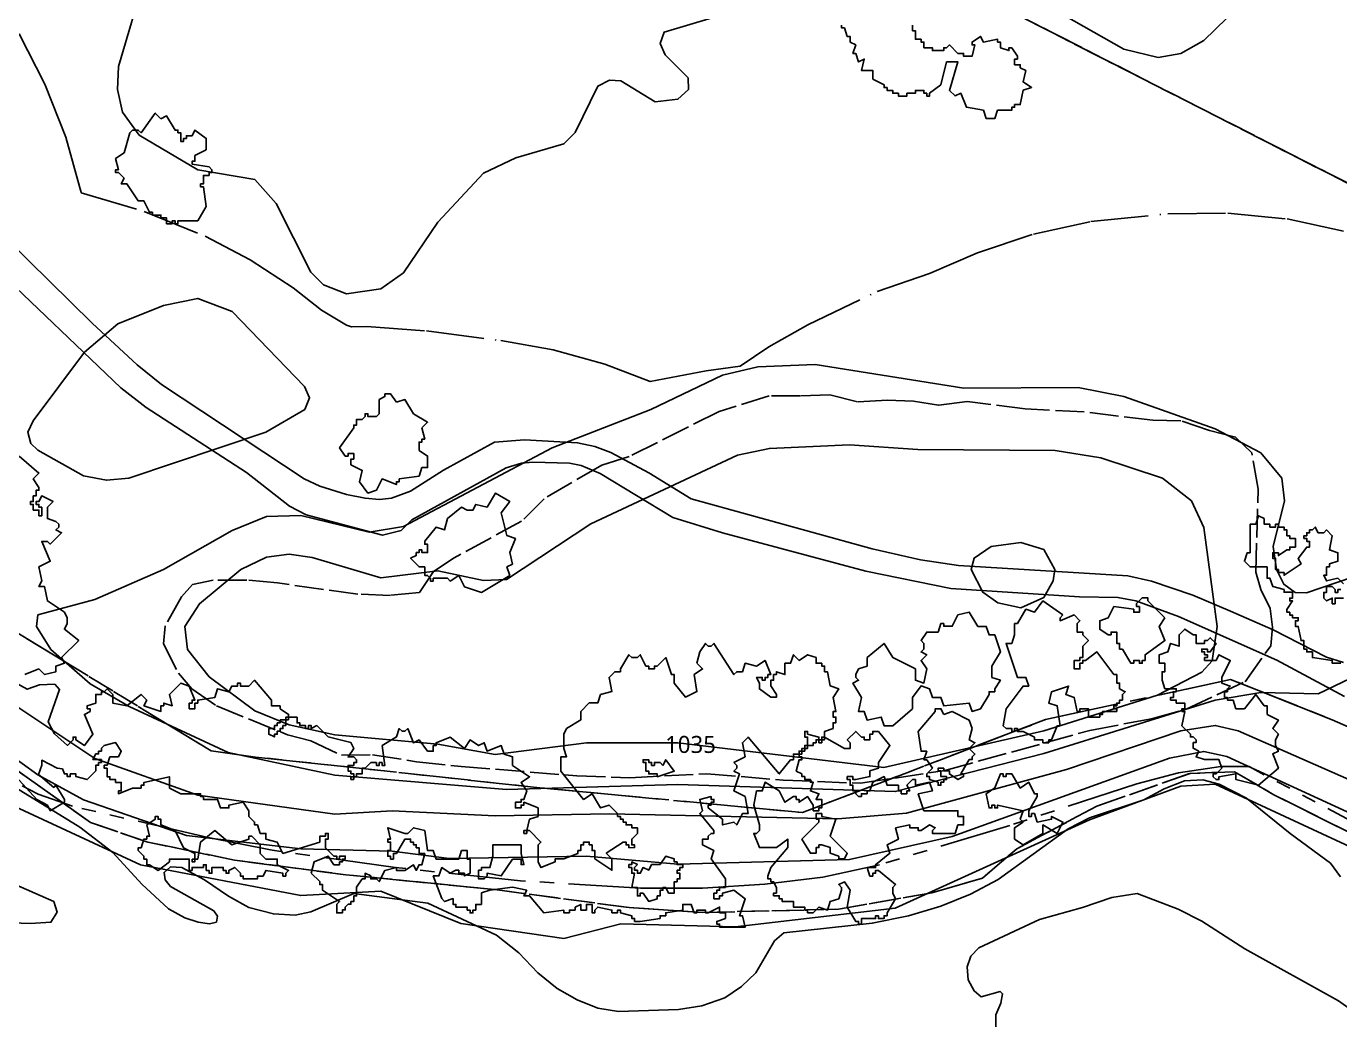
# Model space of a CAD drawing. Header units: metres. Extents: x -400 to 800, y -650 to 500.
# Drawn here: x 72.1 to 187.8, y 329.8 to 417.4 of the extents above; entities that cross this region are included whole.
import ezdxf
from ezdxf.enums import TextEntityAlignment as Align

# ---------------------------------------------------------------- set-up
doc = ezdxf.new("R2010")
doc.units = ezdxf.units.M
doc.header["$LTSCALE"] = 2
for name, pattern in [('DASHDOT', [3.556, 2.54, -0.508, 0, -0.508]), ('DASHED', [1.524, 1.27, -0.254]), ('PHANTOM', [6.35, 3.175, -0.635, 0.635, -0.635, 0.635, -0.635])]:
    doc.linetypes.add(name, pattern=pattern)
for name, color, linetype in [('SITE-FLOOD-LIMIT', 5, 'DASHED'), ('SITE-PATH', 84, 'CONTINUOUS'), ('SITE-PROPERTY', 7, 'PHANTOM'), ('SITE-SETBACK-WATER', 1, 'DASHDOT'), ('SITE-TREE-CANOPY', 94, 'CONTINUOUS'), ('SITE-WATER-EDGE', 5, 'CONTINUOUS'), ('TEXT-CONTOUR', 8, 'CONTINUOUS'), ('TOPO-CONTOUR-MAJOR', 8, 'CONTINUOUS'), ('TOPO-CONTOUR-MINOR', 9, 'CONTINUOUS')]:
    doc.layers.add(name, color=color, linetype=linetype)
doc.styles.add('OpenSans', font='OpenSans-Regular.ttf')

msp = doc.modelspace()

# ---------------------------------------------------------------- linework, layer by layer
at = {"layer": 'SITE-FLOOD-LIMIT'}
for points in [[(-77.69, 500), (-1.74, 500), (-1.33, 499.77), (34.51, 480.88), (63.74, 464.95), (96.94, 449.64), (140.03, 428.28), (213.98, 390.59), (232.57, 377.07), (254.93, 359.21), (274.7, 343.86), (289.26, 330.5), (301.84, 320.47), (314.12, 311), (322.37, 302.81), (337.35, 290.27)], [(337.35, 290.27), (322.37, 302.81), (314.12, 311), (301.84, 320.47), (289.26, 330.5), (274.7, 343.86), (254.93, 359.21), (232.57, 377.07), (213.98, 390.59), (140.03, 428.28), (96.94, 449.64), (63.74, 464.95), (34.51, 480.88), (-1.74, 500), (399.92, 500)], [(68.78, 353.56), (77.73, 347.21), (82.78, 345.48), (90.42, 343.89), (100.23, 342.6), (113.36, 341.3), (125.19, 339.71), (131.68, 339.28), (143.65, 339.57), (151.87, 341.01), (156.34, 342.31), (159.37, 344.9), (166.44, 348.65), (174.66, 351.54), (178.56, 351.68), (182.02, 349.66), (191.54, 344.9)], [(191.54, 344.9), (182.02, 349.66), (178.56, 351.68), (174.66, 351.54), (166.44, 348.65), (159.37, 344.9), (156.34, 342.31), (151.87, 341.01), (143.65, 339.57), (131.68, 339.28), (125.19, 339.71), (113.36, 341.3), (100.23, 342.6), (90.42, 343.89), (82.78, 345.48), (77.73, 347.21), (68.78, 353.56)]]:
    msp.add_lwpolyline(points, dxfattribs=at)
msp.add_lwpolyline([(140.29, 384.81), (137.53, 384.81), (133.15, 383.44), (125.2, 379.47), (122.8, 378.7), (117.7, 375.75), (115.71, 373.76), (109.79, 370.55), (107.96, 369.32), (106.73, 367.48), (104.13, 367.23), (101.28, 367.34), (94.2, 368.32), (91.5, 368.58), (88.54, 368.58), (86.71, 368.18), (85.74, 367.1), (84.31, 364.55), (84.15, 362.97), (85.47, 360.36), (86.64, 358.98), (88.83, 357.49), (95.1, 354.93), (97.14, 354.42), (99.84, 353.14), (102.59, 353.18), (106.46, 352.57), (110.39, 352.15), (120.58, 351.32), (125.27, 351.16), (132.04, 351.51), (138.77, 350.94), (145.6, 350.67), (153.04, 351.79), (165.8, 355.32), (171.24, 356.36), (174.25, 357.18), (179.5, 359.62), (181.75, 362.79), (181.9, 364.42), (181.7, 366.06), (180.89, 367.74), (180.43, 369.28), (180.64, 376.58), (180.08, 379.8), (178.66, 381.18), (176.36, 381.75), (173.82, 382.62), (171.37, 382.67), (165.31, 383.4), (160.11, 383.66), (155.01, 384.33), (152.46, 383.98), (150.27, 384.34), (147.93, 384.44), (145.33, 384.29), (142.88, 384.91)], close=True, dxfattribs=at)
at = {"layer": 'SITE-PATH'}
for points in [[(51.63, 417.03), (77.86, 391.21), (81.83, 387.54), (83.98, 385.82), (96.55, 377.51), (97.94, 376.86), (100.28, 376.13), (101.93, 375.79), (103.2, 375.69), (104.25, 375.81), (105.92, 376.41), (108.83, 378.25), (113.32, 380.72), (115.97, 380.94), (120.65, 380.68), (122.18, 380.36), (123.6, 379.81), (126.94, 378.04), (130.67, 375.73), (146.61, 371.34), (150.89, 370.37), (154.23, 369.87), (169.17, 368.94), (171.24, 368.49), (174.88, 367.24), (178.22, 365.83), (181.96, 364.18), (186.67, 361.77), (188.17, 361.31)], [(188.27, 358.31), (182.29, 361.52), (173.61, 365.36), (169.87, 366.76), (168.29, 367.05), (164.9, 367.09), (153.57, 367.84), (146.07, 369.35), (133.43, 372.74), (129.06, 374.1), (122.65, 377.98), (120.97, 378.67), (119.94, 378.87), (116.7, 378.97), (115.71, 378.88), (114.37, 378.48), (106.06, 373.88), (105.1, 372.94), (103.46, 372.54), (96.73, 374.34), (95.25, 375.09), (91.46, 378.06), (82.64, 383.78), (80.39, 385.51), (69.12, 396.26)]]:
    msp.add_lwpolyline(points, dxfattribs=at)
at = {"layer": 'SITE-PROPERTY'}
for points in [[(-35.35, 466), (6.91, 427.36), (28.33, 405.81), (71.07, 364.05), (88.36, 353.52), (92.28, 352.98), (117.32, 350.27), (140.49, 348.09), (161.91, 356.28), (178.21, 359.82), (187.18, 356.27), (191.35, 354.4), (220.46, 349.54), (240.09, 343.28), (262.9, 334.95), (279.37, 325.25), (306.77, 312.69), (332.86, 288.64)], [(332.86, 288.64), (306.77, 312.69), (279.37, 325.25), (262.9, 334.94), (240.09, 343.28), (220.46, 349.54), (191.35, 354.4), (187.18, 356.27), (178.21, 359.82), (161.91, 356.28), (140.49, 348.09), (117.32, 350.27), (92.28, 352.98), (88.36, 353.52), (71.07, 364.05), (28.33, 405.81), (6.91, 427.36), (-35.35, 466)], [(192.39, 345.45), (179.84, 352.14), (177.37, 352.15), (173.62, 351.6), (169.94, 350.61), (158.76, 346.95), (147.28, 343.49), (142.26, 342.4), (137.17, 341.77), (131.68, 341.42), (126.2, 341.42), (115.63, 342.07), (104.6, 343.24), (93.73, 344.77), (88.1, 345.9), (76.15, 348.64), (73.11, 349.7), (71.69, 350.43)]]:
    msp.add_lwpolyline(points, dxfattribs=at)
at = {"layer": 'SITE-SETBACK-WATER'}
msp.add_lwpolyline([(71.42, 416.73), (73.71, 412.28), (75.54, 407.62), (76.9, 402.7), (82.44, 401.07), (87.82, 398.89), (91.8, 396.79), (95.58, 394.34), (98.08, 392.38), (100.28, 391.04), (100.72, 390.89), (102.09, 390.93), (107.35, 390.53), (113.88, 389.68), (118.51, 388.86), (123.05, 387.6), (127.06, 386.07), (131.99, 387.02), (134.98, 387.42), (137.5, 389.13), (140.95, 391.08), (147.06, 394), (151.67, 395.6), (155.91, 397.42), (160.84, 399.06), (165.91, 400.18), (172.69, 400.87), (177.96, 400.92), (183.21, 400.41), (189.83, 398.97)], dxfattribs=at)
at = {"layer": 'SITE-TREE-CANOPY'}
for points in [[(150.18, 417.49), (150.18, 416.99), (150.43, 416.99), (150.43, 416.24), (150.93, 416.24), (150.93, 415.99), (151.18, 415.99), (151.18, 415.5), (151.93, 415.5), (151.93, 415.24), (152.93, 415.24), (152.93, 415.5), (153.18, 415.5), (153.43, 415.74), (154.18, 415), (154.68, 415), (154.68, 414.74), (155.43, 414.74), (155.68, 415.74), (155.43, 415.74), (155.43, 416), (156.18, 416.49), (156.43, 416), (157.68, 416.24), (157.68, 416), (157.93, 416), (157.93, 415.5), (158.68, 415.24), (158.68, 415.5), (158.93, 415.5), (159.43, 414.74), (159.43, 414.5), (159.18, 414.5), (159.18, 414), (159.68, 414), (159.68, 413.74), (160.18, 413.49), (159.93, 412.49), (160.68, 411.99), (159.93, 411.75), (159.68, 410.49), (159.18, 410.49), (159.18, 410.25), (158.93, 410.25), (158.93, 409.99), (157.68, 409.99), (157.43, 409.25), (156.68, 409.25), (156.43, 409.99), (154.93, 410.25), (154.43, 411.49), (153.93, 411.25), (153.43, 411.74), (154.18, 414.24), (153.18, 414.24), (152.68, 412.24), (151.68, 411.49), (151.68, 411.24), (151.43, 411.24), (151.43, 411.49), (151.18, 411.49), (151.18, 411.74), (150.43, 411.74), (150.43, 411.49), (149.68, 411.49), (149.68, 411.24), (148.93, 411.24), (148.93, 411.49), (148.43, 411.49), (148.43, 411.74), (147.93, 411.74), (147.93, 411.99), (147.68, 411.99), (147.68, 412.24), (146.68, 412.74), (146.68, 413.5), (145.68, 413.5), (145.93, 414.5), (145.43, 414.24), (145.18, 415), (144.93, 415), (145.18, 415.74), (144.68, 415.99), (144.68, 416.49), (144.43, 416.49), (144.18, 417.25), (143.93, 417.25), (143.93, 417.49)], [(71.43, 379.49), (73.18, 378), (72.68, 377.5), (73.18, 376.74), (73.18, 376.5), (72.93, 376.5), (72.93, 376), (72.68, 376), (72.68, 375.5), (72.43, 375.5), (72.43, 375.24), (72.68, 375.24), (72.68, 374.74), (73.18, 374.74), (73.18, 374.24), (73.43, 374.24), (73.43, 374.99), (73.18, 374.99), (73.18, 375.24), (72.93, 375.24), (72.93, 375.5), (73.18, 375.5), (73.43, 376), (74.43, 375.5), (73.93, 374.99), (73.93, 373.99), (74.68, 373.74), (74.93, 373.49), (74.93, 373.25), (74.68, 372.99), (75.18, 372.75), (74.18, 371.75), (73.93, 371.99), (73.43, 371.99), (74.18, 370.24), (73.18, 369.74), (73.43, 368.5), (73.18, 368), (73.68, 368), (73.93, 366.74), (75.43, 365.74), (75.68, 365.24), (75.68, 364.74), (75.43, 364.24), (76.68, 363.25), (75.18, 361.75), (75.43, 361.25), (74.68, 360.99), (74.68, 360.49), (73.68, 360.24), (73.18, 360.75), (71.93, 360.24)], [(187.93, 361.24), (187.18, 361.24), (187.18, 361.49), (185.43, 361.74), (185.43, 362.24), (184.93, 362.24), (184.93, 362.49), (184.68, 362.49), (184.68, 363.25), (184.43, 363.25), (184.18, 364.49), (183.93, 364.49), (183.93, 364.99), (184.18, 364.99), (184.18, 365.25), (183.68, 365.25), (183.68, 365.49), (183.43, 365.49), (183.43, 365.74), (183.18, 365.74), (183.18, 365.99), (183.68, 366.74), (183.43, 366.74), (183.43, 366.99), (183.68, 366.99), (183.68, 367.5), (182.93, 367.5), (182.93, 367.74), (181.93, 368), (181.68, 368.74), (181.43, 368.74), (181.43, 369.74), (179.93, 369.74), (179.43, 370.24), (179.68, 370.99), (179.93, 370.99), (179.93, 373.49), (180.43, 373.49), (180.68, 374.25), (181.18, 373.99), (181.18, 373.49), (181.68, 373.49), (181.68, 373.25), (182.18, 373.25), (182.18, 373.49), (182.43, 373.49), (182.43, 373.25), (182.93, 373.25), (182.93, 372.99), (183.18, 372.99), (183.18, 372.49), (183.43, 372.49), (183.43, 372.25), (183.93, 372.25), (183.93, 371.49), (183.43, 371.49), (183.43, 371.24), (183.18, 371.24), (182.43, 370.74), (182.43, 370.99), (181.93, 370.99), (181.93, 370.49), (182.18, 370.49), (182.18, 369.5), (182.43, 369.5), (182.43, 369.24), (182.93, 369.24), (182.93, 369), (184.43, 370), (184.18, 370.49), (184.93, 371.49), (185.18, 371.49), (185.18, 371.99), (184.93, 371.99), (184.93, 372.25), (184.68, 372.25), (184.68, 372.49), (184.93, 372.49), (184.93, 372.75), (185.18, 372.75), (185.18, 372.99), (185.43, 372.99), (185.68, 373.25), (185.93, 372.75), (186.43, 372.75), (186.68, 372.99), (187.18, 372.49), (186.93, 371.24), (187.68, 370.99), (187.68, 370.24), (186.93, 370), (186.93, 369.74), (186.68, 369.74), (186.68, 369), (186.43, 369), (186.68, 368.5), (187.68, 368.74), (188.18, 368.24)], [(187.93, 367.74), (187.68, 367.74), (187.68, 367.49), (187.43, 367.49), (187.43, 367.74), (187.18, 368), (186.68, 368), (186.68, 367.49), (186.43, 367.49), (186.43, 366.99), (186.68, 366.74), (187.18, 366.99), (187.18, 366.49), (187.43, 366.49), (187.43, 366.99), (188.18, 366.99)], [(70.95, 359.6), (72.14, 358.95), (73.22, 359.35), (74.57, 359.41), (74.99, 358.93), (73.98, 356.08), (74.55, 355.02), (75.69, 354), (76.18, 354.49), (76.18, 354.74), (76.43, 354.74), (76.43, 354.49), (77.18, 353.99), (77.93, 354.99), (77.18, 356.74), (77.68, 357), (77.68, 357.24), (77.43, 357.24), (77.43, 357.5), (78.18, 357.74), (78.18, 358.5), (78.68, 358.5), (78.68, 358.74), (78.93, 358.74), (79.18, 359), (79.68, 358.5), (79.68, 357.74), (80.93, 357.5), (82.18, 358.5), (82.68, 358), (82.43, 357.5), (83.93, 357), (83.93, 357.5), (84.18, 357.5), (84.18, 357.74), (84.93, 357.5), (84.68, 358.5), (85.68, 359.5), (86.43, 359.24), (86.93, 358), (86.68, 358), (86.68, 357.74), (86.43, 357.74), (86.43, 357.24), (86.93, 357.24), (86.93, 357.74), (87.18, 357.74), (87.18, 358), (88.68, 358.24), (88.93, 359), (89.93, 358.74), (90.18, 359.24), (90.68, 359.24), (90.68, 359.5), (90.93, 359.5), (90.93, 359.24), (91.68, 359.24), (92.18, 359.74), (93.68, 358), (93.68, 357.49), (94.43, 357.49), (94.43, 357.24), (95.18, 356.74), (95.18, 356.49), (95.93, 356.49), (95.93, 355.99), (96.18, 355.99), (96.18, 355.75), (96.68, 355.75), (96.68, 355.49), (96.93, 355.49), (96.93, 355.75), (97.18, 355.75), (97.18, 355.49), (97.68, 355.75), (98.68, 354.75), (100.68, 354.25), (100.93, 353.74), (100.43, 352.99), (100.93, 352.99), (101.18, 352.74), (101.18, 352.49), (100.93, 352.49), (100.93, 352.24), (100.43, 352.24), (100.43, 351.74), (100.68, 351.74), (100.68, 351.5), (100.93, 351.5), (100.93, 351.24), (101.18, 351.24), (101.18, 351.5), (101.68, 351.5), (101.68, 352), (101.93, 352), (102.43, 352.49), (102.93, 352.49), (102.93, 352.24), (103.18, 352.24), (103.18, 352.49), (103.43, 352.49), (103.43, 352.24), (103.68, 352.24), (103.43, 353.99), (104.68, 354.75), (104.93, 355.49), (105.18, 355.25), (105.43, 355.25), (105.68, 355.49), (106.18, 354.24), (106.68, 354.49), (107.43, 353.49), (107.93, 353.49), (107.93, 353.99), (108.18, 353.99), (108.18, 354.24), (109.43, 354.74), (110.68, 353.74), (111.18, 354.49), (111.93, 353.99), (112.43, 354.24), (112.68, 353.49), (113.93, 353.99), (114.18, 353.24), (114.93, 353), (114.93, 352.24), (116.43, 351.24), (115.68, 350.74), (116.18, 349.99), (115.93, 349.24), (115.68, 349.24), (115.68, 348.99), (115.18, 348.99), (115.18, 348.49), (115.68, 348.49), (115.68, 348.75), (115.93, 348.75), (115.93, 348.99), (117.18, 348.49), (117.18, 347.75), (116.43, 347.49), (116.18, 346.49), (116.43, 346.49), (117.43, 345.49), (117.18, 345.24), (117.18, 343.74), (117.43, 343.24), (118.68, 343.74), (118.68, 344), (119.43, 344), (120.68, 344.49), (120.68, 344.74), (120.93, 344.74), (120.93, 345.24), (121.18, 345.24), (121.18, 345.49), (121.68, 345.49), (121.68, 345.24), (121.93, 345.24), (121.93, 344.74), (122.18, 344.74), (122.18, 344), (123.68, 343), (123.68, 344), (123.18, 344.5), (124.68, 345.49), (124.93, 345.49), (124.93, 345.24), (125.18, 345.24), (125.18, 344.99), (125.68, 345), (125.68, 345.24), (125.43, 345.24), (125.43, 345.74), (125.93, 346.24), (125.93, 346.74), (125.43, 346.74), (125.43, 346.99), (124.93, 346.99), (124.93, 347.25), (124.68, 347.25), (124.68, 347.49), (124.43, 347.49), (124.43, 347.75), (124.18, 347.75), (124.18, 347.99), (123.43, 348.75), (122.68, 348.49), (121.93, 349.74), (121.18, 349.25), (119.18, 351.74), (119.18, 353), (119.68, 353), (119.43, 353.74), (119.43, 354.99), (119.68, 355.49), (120.93, 356.25), (120.93, 356.99), (121.68, 357.75), (122.43, 357.75), (122.68, 358.49), (123.68, 358.75), (123.43, 359.99), (123.93, 360.49), (124.43, 360.49), (124.43, 360.74), (125.18, 362), (125.43, 361.74), (125.93, 361.74), (126.18, 362), (126.68, 360.99), (126.93, 360.99), (126.93, 360.74), (127.43, 360.74), (127.43, 360.99), (127.68, 360.99), (128.43, 361.74), (128.93, 360.24), (129.18, 360.24), (129.18, 359.49), (130.18, 358.25), (131.18, 358.75), (130.93, 360.24), (131.68, 360.74), (131.18, 361.24), (131.43, 362.24), (131.93, 363), (132.18, 362.74), (132.43, 362.74), (132.68, 363), (134.43, 360.25), (134.68, 360.49), (135.18, 360.49), (135.43, 361.24), (136.43, 360.99), (137.18, 361.49), (137.68, 360.25), (137.43, 360.25), (137.43, 359.99), (137.18, 359.99), (137.18, 359.75), (136.93, 359.75), (136.93, 359.99), (136.43, 359.99), (136.68, 359.49), (136.68, 358.99), (137.68, 358.25), (138.18, 358.25), (138.18, 358.49), (137.68, 359.25), (137.68, 359.75), (137.93, 359.75), (137.93, 360.25), (138.18, 360.25), (138.18, 360.49), (138.93, 360.25), (138.93, 361.24), (139.43, 361.24), (139.68, 361.99), (140.18, 361.49), (140.93, 361.99), (141.68, 361.74), (141.68, 361.25), (142.18, 361.25), (142.18, 360.99), (142.43, 360.99), (142.43, 360.49), (142.68, 360.49), (142.93, 359.25), (143.68, 358.99), (143.18, 358.24), (143.43, 356.99), (143.18, 356.99), (143.18, 356.5), (143.43, 356.5), (143.43, 356), (143.18, 356), (143.18, 355.5), (142.43, 355.24), (142.43, 354.74), (142.18, 354.74), (142.18, 354.5), (141.93, 354.5), (141.93, 354.74), (140.93, 355), (140.93, 355.24), (140.68, 355.24), (140.68, 354.74), (140.93, 354.74), (140.93, 354), (140.68, 354), (140.68, 353.74), (140.43, 353.74), (140.43, 353.5), (140.18, 353.5), (140.18, 353.24), (139.68, 353.24), (139.68, 352.74), (139.43, 352.74), (138.43, 351.49), (135.68, 354.74), (135.18, 354.24), (135.43, 353), (134.43, 352.49), (134.68, 352.24), (134.68, 351.99), (134.43, 351.74), (134.93, 351.49), (134.43, 349.99), (135.43, 349.49), (135.68, 347.99), (135.18, 347.99), (134.68, 346.99), (134.43, 347.24), (133.43, 346.99), (133.43, 347.49), (132.18, 348.49), (132.18, 348.75), (132.43, 348.75), (132.43, 348.99), (132.68, 348.99), (132.68, 349.25), (132.43, 349.25), (132.43, 349.49), (131.43, 349.25), (131.68, 348.25), (131.43, 347.99), (132.68, 346.49), (132.68, 346.24), (132.43, 346.24), (132.18, 345.99), (132.18, 345.74), (131.68, 345.74), (131.68, 345.24), (132.68, 344.74), (132.43, 344), (133.68, 342.24), (133.68, 341.49), (133.18, 341.49), (133.18, 341.24), (132.93, 341.24), (132.93, 340.99), (132.68, 340.99), (132.68, 340.49), (133.18, 340.49), (133.18, 340.75), (133.43, 340.75), (133.43, 340.99), (134.43, 341.24), (135.43, 340.49), (134.93, 338.99), (135.18, 338.99), (135.43, 337.99), (133.18, 337.99), (133.18, 338.25), (132.93, 338.25), (132.93, 338.49), (133.68, 338.75), (133.68, 339.25), (133.18, 339.25), (133.18, 339.75), (132.18, 339.25), (131.93, 339.25), (131.93, 339.49), (131.18, 339.49), (131.18, 339.25), (130.93, 339.25), (130.68, 339.99), (129.93, 339.99), (129.93, 339.49), (128.43, 339.25), (128.43, 338.99), (127.93, 338.99), (127.93, 338.75), (126.18, 338.49), (125.68, 338.49), (125.68, 338.75), (125.43, 338.75), (125.43, 338.99), (124.43, 339.25), (124.43, 339.49), (124.18, 339.49), (124.18, 339.25), (123.68, 339.25), (123.68, 339.49), (122.43, 339.75), (122.18, 339.49), (122.18, 339.25), (121.93, 339.25), (121.93, 339.99), (121.43, 339.99), (121.43, 339.49), (120.93, 339.49), (120.93, 339.99), (120.43, 339.74), (120.43, 339.49), (119.93, 339.49), (119.93, 339.25), (119.43, 339.25), (119.43, 339.49), (117.68, 339.25), (116.43, 340.74), (115.93, 340.74), (116.18, 341.24), (114.93, 341.5), (112.93, 341.24), (112.18, 341), (112.18, 339.99), (111.68, 339.99), (111.68, 339.49), (111.43, 339.49), (111.43, 339.24), (111.18, 339.24), (111.18, 339.49), (110.93, 339.49), (110.93, 339.74), (109.93, 339.74), (109.93, 339.99), (109.68, 339.99), (109.68, 340.5), (108.93, 340.24), (108.68, 340.5), (107.93, 342.5), (108.43, 342.5), (108.68, 343.24), (109.43, 342.74), (109.93, 343), (110.18, 343), (110.18, 342.74), (110.68, 342.74), (110.68, 342.5), (111.18, 342.74), (111.18, 343.99), (110.93, 343.99), (110.93, 344.74), (110.43, 344.74), (110.18, 343.99), (108.18, 343.99), (107.93, 344.74), (107.43, 344.74), (107.18, 346.49), (106.18, 346.75), (105.68, 346.25), (105.43, 346.25), (103.93, 346.75), (104.18, 345.75), (103.93, 345.75), (103.93, 345.49), (104.18, 345.49), (104.18, 344.75), (103.93, 344.75), (103.93, 344.24), (104.18, 344.24), (104.18, 343.99), (104.43, 343.99), (104.43, 344.49), (104.68, 344.49), (105.43, 345.75), (105.93, 345.75), (105.93, 345.49), (106.18, 345.49), (106.18, 345.25), (106.43, 345.25), (106.43, 344.99), (106.68, 344.99), (106.68, 344.49), (107.18, 344.49), (106.93, 343.49), (106.68, 343.49), (106.43, 342.99), (106.18, 343.49), (105.43, 342.99), (104.68, 342.99), (104.68, 343.24), (103.68, 342.99), (103.18, 342), (102.93, 342.24), (102.43, 342.24), (102.43, 342.5), (101.93, 342.74), (101.93, 342.24), (101.68, 342.24), (101.18, 341.5), (101.18, 340.74), (100.93, 340.74), (100.93, 340.24), (100.68, 340.24), (100.68, 340), (100.43, 340), (100.18, 339.74), (100.18, 339.5), (99.93, 339.5), (99.93, 339.24), (99.43, 339.24), (99.43, 340), (99.68, 340.24), (98.18, 341.24), (98.18, 341.74), (97.93, 341.74), (97.93, 342), (97.18, 342.74), (97.43, 343.74), (98.68, 344.25), (99.18, 343.49), (99.68, 343.49), (99.68, 343.74), (99.93, 343.74), (99.93, 343.99), (100.18, 343.99), (100.18, 344.25), (99.68, 344.25), (99.68, 343.99), (99.43, 343.99), (99.43, 344.25), (99.18, 344.25), (98.43, 344.99), (98.43, 345.75), (98.68, 345.75), (98.68, 346.25), (98.43, 346.25), (98.43, 345.99), (97.93, 345.99), (97.93, 345.49), (94.68, 344.49), (94.18, 345.49), (93.18, 345.75), (93.18, 346.25), (92.68, 346.25), (92.43, 346.99), (92.18, 346.99), (92.18, 347.24), (91.68, 347.74), (91.68, 348.24), (91.18, 349), (89.93, 348.74), (89.93, 348.5), (89.18, 348.5), (88.93, 349.24), (87.68, 349.24), (87.68, 349.5), (87.43, 349.5), (87.43, 349.74), (85.68, 349.74), (84.68, 350.24), (84.68, 351.24), (82.43, 350.74), (82.43, 350.49), (82.18, 350.49), (82.18, 350.24), (81.43, 350.24), (80.18, 349.74), (80.18, 349.99), (80.43, 349.99), (80.43, 350.74), (79.93, 350.74), (79.93, 350.99), (79.43, 350.99), (79.43, 351.24), (79.18, 351.24), (79.18, 351.99), (78.93, 351.99), (78.93, 352.25), (79.18, 352.25), (79.43, 352.99), (80.18, 352.99), (80.43, 353.49), (79.93, 354.25), (78.93, 353.99), (78.68, 353.75), (78.68, 353.49), (78.43, 353.49), (78.43, 353.25), (78.18, 353.25), (77.93, 352.75), (78.68, 352.75), (78.68, 352.49), (78.43, 352.49), (78.43, 352.25), (78.18, 352.25), (78.18, 351.75), (77.43, 350.99), (76.43, 351.25), (76.43, 351.49), (75.93, 351.49), (75.93, 351.25), (75.68, 351.25), (75.68, 351.49), (75.43, 351.49), (75.25, 351.93), (74.77, 352.01), (73.43, 352.7), (73.43, 352.25), (73.13, 351.45), (74.48, 350.3), (74.68, 350.49), (75.43, 349.24), (75.43, 349), (74.18, 348.24), (73.93, 348.75), (73, 349.24), (71.12, 351.3)]]:
    msp.add_lwpolyline(points, dxfattribs=at)
for points in [[(83.93, 409.24), (84.43, 409.49), (85.18, 408.24), (85.43, 408.24), (85.43, 408), (85.68, 408), (85.68, 407.24), (85.93, 407.24), (85.93, 407.5), (86.18, 407.5), (86.18, 407.74), (86.68, 407.74), (86.93, 408.24), (87.93, 407.5), (87.93, 406.5), (86.93, 405.99), (86.93, 405.49), (86.68, 405.49), (86.68, 405.24), (88.18, 404.99), (88.43, 404.74), (88.43, 404.49), (88.18, 404.49), (88.18, 404.25), (87.68, 404.25), (87.68, 403.49), (87.43, 403.49), (87.43, 403.25), (87.68, 403.25), (87.93, 401.49), (87.18, 400.24), (85.43, 400.24), (85.43, 399.99), (85.18, 399.99), (85.18, 400.24), (84.93, 400.24), (84.93, 399.99), (84.43, 399.99), (84.43, 400.49), (83.93, 400.49), (83.93, 400.74), (83.18, 400.74), (83.18, 400.99), (82.93, 400.99), (82.43, 401.99), (81.93, 401.99), (80.93, 403.49), (80.43, 403.49), (80.68, 403.99), (80.18, 404.49), (79.93, 404.49), (79.93, 404.74), (80.18, 404.74), (79.93, 405.74), (80.68, 406.24), (81.18, 408), (81.43, 408.24), (81.93, 408.24), (82.18, 408), (83.43, 409.74)], [(104.68, 384.25), (105.43, 384.49), (106.18, 383.24), (107.43, 382.49), (106.93, 382), (107.18, 381), (106.93, 381), (106.93, 380.74), (106.68, 380.74), (106.68, 380), (107.43, 379.5), (107.43, 378.49), (106.93, 378.49), (106.68, 377.74), (104.93, 377.49), (104.93, 377.24), (104.68, 377.24), (104.68, 376.99), (103.43, 377.49), (102.93, 376.49), (102.18, 376.25), (101.43, 377.24), (101.68, 378.24), (100.68, 378.74), (100.68, 379.24), (100.93, 379.24), (100.93, 379.74), (100.43, 379.74), (100.43, 379.5), (100.18, 379.5), (99.68, 380.24), (100.93, 381.99), (100.93, 382.24), (101.18, 382.24), (101.18, 382.74), (101.68, 382.74), (101.93, 382.99), (101.93, 383.24), (102.18, 383.24), (102.18, 382.99), (102.93, 382.99), (103.18, 383.24), (103.18, 384.49), (103.68, 384.75), (103.68, 384.99), (104.18, 384.99)], [(113.93, 374.49), (114.43, 372.5), (115.18, 372.24), (114.68, 371), (114.93, 369.99), (114.43, 369.74), (114.68, 368.99), (112.18, 367.49), (110.68, 367.99), (110.18, 368.99), (109.43, 368.49), (109.18, 368.74), (107.93, 368.74), (107.93, 368.49), (107.68, 368.49), (107.68, 368.74), (107.43, 368.99), (107.18, 368.99), (107.18, 369.74), (106.68, 369.74), (105.93, 370.5), (106.43, 370.74), (106.43, 371), (106.68, 371), (106.68, 371.24), (106.93, 371.24), (106.93, 371), (107.43, 371), (107.43, 371.74), (107.18, 371.74), (107.18, 372), (108.18, 373.24), (108.93, 372.99), (109.18, 373.99), (110.43, 374.99), (110.93, 374.75), (111.43, 374.75), (111.68, 375.25), (112.68, 374.99), (113.43, 376.25), (114.68, 375.49)], [(163.43, 365.5), (163.18, 365.24), (163.18, 364.99), (164.43, 365.5), (164.93, 364.99), (164.68, 364.74), (164.68, 363.99), (165.18, 363.99), (165.18, 363.74), (165.68, 363.25), (165.18, 362.75), (165.18, 361.75), (164.93, 361.75), (164.93, 361.49), (164.43, 361.49), (164.43, 360.75), (164.93, 360.75), (164.93, 361.25), (165.18, 361.25), (165.18, 361.49), (165.43, 361.49), (166.43, 362.25), (167.93, 360.24), (168.18, 360.24), (168.18, 359.49), (168.43, 359.49), (168.43, 359), (168.93, 358.74), (168.68, 358.5), (168.68, 358), (168.43, 358), (168.43, 357.74), (168.18, 357.74), (168.18, 357.5), (167.93, 357.5), (167.93, 357.24), (168.18, 357.24), (168.18, 357), (166.93, 357), (166.93, 356.74), (166.68, 356.74), (166.68, 356.5), (165.68, 356.5), (165.68, 357.24), (164.93, 357.24), (164.93, 357), (164.68, 357), (164.43, 358.24), (163.68, 358.5), (163.93, 359.24), (162.43, 358.74), (162.18, 357.74), (162.93, 357.5), (163.18, 355.74), (162.93, 355.74), (162.43, 354.49), (162.18, 354.49), (162.18, 354.24), (161.68, 354.24), (161.68, 354.49), (160.93, 354.49), (160.93, 354.74), (159.93, 355.24), (159.43, 355.24), (159.43, 355.5), (159.18, 355.5), (159.18, 355.24), (158.93, 355.24), (158.93, 355.5), (158.43, 355.5), (158.18, 355.74), (158.43, 357.24), (159.93, 359.24), (160.43, 359.24), (160.18, 359.99), (159.43, 359.99), (158.43, 362.99), (158.93, 362.99), (159.18, 363.74), (159.18, 364.74), (159.43, 364.74), (160.18, 366), (160.93, 365.74), (161.68, 366.74)], [(172.43, 365.24), (171.93, 364.49), (172.43, 363.25), (170.68, 361.99), (170.68, 361.49), (170.43, 361.49), (170.43, 361.25), (170.18, 361.25), (170.18, 361.49), (169.68, 361.49), (169.68, 361.25), (169.43, 361.25), (168.68, 362.49), (168.43, 362.49), (168.43, 362.99), (168.18, 362.99), (168.18, 363.99), (167.68, 363.99), (167.68, 363.75), (167.43, 363.75), (166.68, 364.24), (166.68, 364.99), (167.43, 365.24), (167.93, 366.24), (169.68, 366), (169.68, 365.74), (170.18, 365.74), (170.18, 366.24), (169.93, 366.24), (169.93, 366.5), (170.43, 367), (170.93, 367), (170.93, 366.74)], [(155.93, 364.49), (156.68, 364.49), (156.93, 363.74), (157.43, 363.74), (157.93, 362.25), (157.18, 360.99), (157.18, 359.99), (157.93, 359.74), (157.43, 358.99), (157.43, 358.74), (156.93, 358.74), (156.93, 358.49), (156.18, 357.24), (155.43, 357), (155.18, 357.74), (152.93, 357.5), (152.68, 358.24), (151.93, 358.24), (151.68, 358.99), (150.93, 359.25), (150.18, 358.24), (150.18, 357.24), (148.43, 355.74), (147.68, 355.74), (147.43, 356.5), (146.18, 356.24), (145.93, 356.99), (145.43, 356.99), (145.68, 358.24), (144.93, 359.49), (145.43, 359.75), (145.18, 359.99), (145.18, 360.25), (145.43, 360.75), (146.18, 360.99), (146.18, 361.75), (147.68, 362.99), (148.43, 361.75), (150.43, 360.75), (150.43, 359.75), (151.18, 359.49), (151.43, 360.75), (150.93, 361.49), (151.43, 361.99), (150.93, 362.24), (151.18, 362.49), (151.18, 362.99), (150.93, 363.24), (151.43, 363.99), (152.43, 363.99), (152.68, 364.74), (152.93, 364.74), (152.93, 364.5), (153.68, 364.5), (154.18, 365.5), (155.18, 365.74)], [(174.93, 363.75), (175.18, 363.75), (175.18, 362.99), (175.93, 362.99), (175.93, 363.25), (176.18, 363.25), (176.43, 363.49), (176.93, 362.99), (176.43, 362.25), (176.18, 362.25), (176.18, 362.49), (175.68, 362.49), (175.68, 362.25), (175.93, 362.25), (175.93, 361.99), (176.18, 361.99), (176.18, 361.75), (175.93, 361.75), (175.93, 361.49), (176.93, 361.49), (177.18, 361.99), (178.18, 361.49), (177.43, 359.99), (177.43, 359.5), (178.18, 359.24), (177.93, 359), (177.93, 358.74), (177.68, 358.74), (177.68, 358.24), (177.93, 358.24), (177.93, 358), (178.43, 358), (178.68, 357.24), (179.43, 357.24), (180.43, 358.5), (181.18, 357.5), (181.43, 357.5), (181.43, 356.74), (182.43, 356.24), (181.93, 355.49), (182.43, 354.99), (182.18, 354.49), (182.18, 353.99), (182.43, 353.49), (181.93, 353.25), (182.43, 351.99), (180.68, 350.5), (178.68, 350.99), (178.68, 351.49), (177.18, 351.24), (177.18, 350.99), (176.93, 350.99), (176.68, 351.24), (176.68, 351.49), (176.93, 351.49), (177.43, 351.99), (177.18, 352.75), (175.93, 352.75), (175.18, 352.99), (175.43, 353.49), (174.93, 353.75), (174.93, 354.25), (175.18, 354.25), (175.18, 354.49), (174.93, 354.75), (174.68, 354.75), (174.68, 354.99), (173.93, 355.74), (174.18, 357), (173.93, 357), (173.93, 357.24), (174.18, 357.24), (174.18, 357.74), (173.43, 357.74), (173.43, 358), (172.93, 358), (172.93, 358.24), (173.18, 358.24), (173.18, 358.74), (173.43, 358.74), (173.43, 359), (172.43, 359), (172.18, 359.74), (172.18, 360.49), (172.43, 360.49), (172.43, 361.24), (171.93, 361.24), (171.93, 361.99), (172.68, 362.25), (172.93, 362.99), (173.68, 362.75), (173.68, 363.75), (174.18, 364.25)], [(152.93, 356.74), (153.68, 357), (155.18, 356.24), (155.43, 355.5), (155.18, 354.49), (155.68, 354.24), (155.18, 353.74), (155.68, 353.24), (155.43, 352.99), (155.43, 352.75), (155.18, 352.75), (154.43, 351.49), (154.68, 351.49), (154.68, 351.25), (154.18, 350.99), (153.43, 351.49), (153.43, 351.75), (152.93, 351.75), (152.93, 351.99), (152.43, 351.99), (152.43, 351.75), (152.68, 351.75), (152.68, 351.25), (153.18, 351.25), (153.18, 350.99), (152.93, 350.99), (152.93, 350.75), (152.68, 350.75), (152.68, 350.49), (152.43, 350.49), (152.43, 350.75), (151.68, 350.99), (151.68, 351.25), (151.43, 351.25), (151.43, 351.49), (151.93, 351.99), (151.43, 352.74), (151.18, 352.74), (151.43, 353.49), (150.93, 353.49), (150.68, 355.24), (152.18, 357), (152.18, 357.24), (152.68, 357.24)], [(94.43, 356.25), (94.43, 355.99), (94.18, 355.99), (94.18, 355.75), (93.93, 355.75), (93.93, 355.49), (93.43, 355.49), (93.43, 354.99), (93.93, 354.75), (93.93, 354.99), (94.18, 354.99), (94.18, 355.25), (94.43, 355.25), (94.43, 355.49), (94.68, 355.49), (94.68, 355.75), (94.93, 355.75), (94.93, 356.25)], [(95.18, 356.25), (95.18, 356.49), (94.93, 356.49), (94.93, 356.25)], [(140.43, 353.24), (140.43, 353.5), (140.68, 353.5), (140.68, 353.74), (140.93, 353.74), (140.93, 354), (141.43, 354), (141.43, 354.24), (141.68, 354.24), (141.68, 354.5), (141.93, 354.5), (141.93, 354.24), (142.18, 354.24), (142.18, 354.5), (142.43, 354.5), (142.43, 354.74), (144.18, 353.74), (144.68, 353.74), (144.68, 354.24), (144.43, 354.5), (145.18, 355.24), (145.68, 354.74), (145.93, 354.74), (145.93, 354.5), (146.18, 354.5), (146.43, 354.5), (146.43, 355), (146.68, 355), (146.68, 355.24), (147.18, 355.24), (148.18, 354), (147.18, 352.49), (147.18, 351.99), (146.43, 351.75), (146.43, 351.25), (145.18, 350.99), (144.93, 350.99), (144.93, 351.25), (144.43, 351.25), (144.43, 350.99), (144.68, 350.99), (144.68, 350.49), (144.93, 350.49), (144.93, 349.99), (145.18, 349.99), (145.18, 349.75), (145.43, 349.49), (145.68, 349.49), (145.68, 349.75), (146.18, 349.75), (146.18, 349.99), (146.43, 349.99), (146.68, 350.75), (147.68, 351.25), (147.93, 350.49), (148.93, 350.49), (148.93, 349.99), (149.18, 349.99), (149.18, 349.75), (149.68, 349.75), (149.68, 349.99), (149.93, 349.99), (149.68, 350.49), (150.18, 350.99), (150.43, 350.99), (150.43, 350.49), (151.68, 350.75), (151.93, 349.99), (150.68, 349.75), (151.18, 348.24), (154.18, 348.24), (154.18, 347.74), (154.68, 347.74), (154.68, 347), (154.18, 347), (153.93, 346.24), (151.93, 346.24), (151.93, 346.5), (152.18, 346.74), (151.68, 347), (150.93, 346.5), (150.68, 346.5), (150.68, 346.74), (149.93, 346.74), (149.93, 347), (148.68, 346.74), (148.93, 345.74), (147.93, 345.24), (148.18, 344.5), (146.93, 343.49), (146.93, 343.24), (146.18, 343.24), (146.43, 342.49), (146.68, 342.49), (146.68, 342.74), (146.93, 342.74), (146.93, 342.99), (147.18, 342.99), (148.68, 341.75), (148.43, 341.49), (148.43, 340.99), (148.68, 340.49), (147.93, 339.24), (147.93, 338.99), (147.68, 338.99), (147.68, 338.74), (147.18, 338.74), (147.18, 338.99), (146.93, 338.99), (146.93, 338.74), (145.68, 338.74), (145.68, 338.24), (145.43, 338.24), (145.43, 338.49), (145.18, 338.49), (144.43, 339.75), (144.68, 341.25), (144.18, 341.99), (143.68, 341.75), (143.93, 341.49), (143.93, 341.25), (143.68, 340.49), (142.93, 340.25), (142.68, 339.49), (141.93, 339.75), (141.43, 339.25), (140.93, 339.25), (140.93, 339.49), (140.68, 339.49), (140.68, 339.75), (139.68, 339.75), (139.68, 340.25), (138.68, 340.25), (138.68, 340.49), (138.43, 340.49), (138.43, 340.75), (137.93, 340.75), (137.93, 340.99), (138.18, 340.99), (138.18, 341.49), (137.93, 341.99), (137.68, 341.99), (137.68, 342.24), (137.43, 342.24), (137.43, 342.49), (137.68, 343.24), (139.18, 345), (139.18, 345.74), (138.18, 345), (136.68, 345), (136.18, 346.24), (136.43, 346.24), (136.68, 346.49), (136.68, 346.99), (136.18, 348.75), (136.43, 349.99), (136.93, 349.99), (137.18, 350.75), (138.43, 349.99), (138.93, 348.99), (139.68, 349.49), (139.93, 349.49), (139.93, 349.25), (140.18, 349.25), (140.18, 348.99), (140.93, 349.49), (141.43, 348.75), (141.43, 348.24), (141.93, 348.24), (141.93, 348.49), (142.18, 348.49), (142.18, 349.25), (141.68, 349.25), (141.93, 349.75), (141.18, 349.99), (141.43, 350.75), (141.18, 350.75), (141.18, 350.99), (140.68, 350.99), (140.68, 351.25), (140.43, 351.25), (140.43, 351.49), (139.93, 351.74), (140.18, 352.74), (140.43, 352.74), (140.43, 352.99), (140.18, 352.99), (140.18, 353.24)], [(128.18, 352.24), (127.93, 352.5), (127.43, 352.5), (127.43, 352.24), (127.18, 352.24), (127.18, 352.5), (126.93, 352.5), (126.93, 352.74), (126.43, 352.74), (126.43, 352.5), (126.68, 352.5), (126.68, 351.74), (126.93, 351.74), (126.93, 351.49), (127.68, 351.49), (127.68, 351.24), (129.18, 351.74), (128.43, 352.74)], [(100.68, 351.24), (100.68, 351), (100.93, 351), (100.93, 351.24)], [(161.18, 349.49), (160.43, 348.24), (160.43, 347.74), (160.68, 347.74), (160.68, 348), (160.93, 348), (161.18, 347.24), (162.43, 347.5), (162.43, 347.74), (163.43, 347.24), (162.93, 346.24), (161.68, 347), (161.68, 346.24), (159.93, 345.24), (159.18, 345.74), (159.18, 346.74), (159.93, 347.24), (159.68, 347.5), (159.93, 348.24), (157.68, 348.74), (157.68, 348.49), (157.43, 348.49), (157.43, 348.74), (157.18, 348.74), (157.18, 348.49), (156.93, 348.49), (156.68, 349.74), (157.43, 350.25), (157.93, 351.49), (158.18, 351.49), (158.18, 351.25), (158.43, 351.25), (158.43, 351.49), (158.93, 351.49), (159.68, 350.24), (160.43, 350.75), (160.93, 349.74), (161.18, 349.74)], [(87.18, 343.99), (87.43, 345.49), (88.68, 346.49), (90.18, 345.25), (91.68, 345.75), (91.68, 345.99), (91.93, 345.99), (92.68, 345.25), (92.68, 344.49), (93.18, 343.99), (94.18, 343.99), (94.18, 343.49), (95.18, 342.99), (94.93, 342.74), (94.93, 342.49), (94.68, 342.49), (94.68, 342.74), (93.18, 342.99), (92.93, 342.49), (92.43, 342.49), (92.43, 342.24), (91.18, 342.24), (91.18, 342.49), (90.93, 342.49), (90.93, 342.74), (90.43, 343.25), (89.93, 342.99), (89.93, 342.74), (89.68, 342.74), (89.68, 342.99), (89.43, 342.99), (89.43, 343.25), (88.43, 343.25), (88.43, 342.74), (88.18, 342.74), (88.18, 342.99), (87.93, 342.99), (87.93, 343.49), (87.68, 343.49), (87.68, 343.25), (86.68, 343.25), (86.68, 342.99), (86.43, 342.99), (86.43, 343.99), (84.68, 343.99), (84.68, 343.75), (83.68, 342.99), (82.93, 343.49), (82.68, 343.49), (82.68, 343.99), (82.43, 343.99), (82.43, 344.25), (81.93, 344.75), (81.93, 344.99), (82.18, 344.99), (82.43, 345.74), (82.68, 345.74), (82.68, 345.99), (82.93, 345.99), (82.68, 346.99), (83.43, 347.5), (83.43, 347.74), (83.68, 347.74), (83.68, 347.5), (83.93, 347.5), (83.93, 346.99), (85.18, 346.49), (85.93, 344.99), (86.93, 344.49), (86.93, 343.99)], [(141.68, 347.49), (141.93, 347.49), (141.93, 347.24), (140.43, 345.74), (141.18, 344.5), (141.68, 344.5), (141.68, 345), (141.93, 345), (141.93, 345.24), (142.18, 345.24), (142.93, 345), (142.93, 344.5), (143.68, 344.24), (143.68, 344), (144.18, 344), (144.43, 344.5), (142.93, 346), (143.43, 347.49), (142.18, 347.74), (142.18, 347.99), (141.68, 347.99)], [(115.93, 346.49), (115.93, 346.25), (116.18, 346.25), (116.18, 346.49)], [(112.18, 342.24), (112.43, 342.24), (112.68, 342.5), (112.68, 342.74), (113.93, 342.5), (114.93, 343.99), (115.68, 343.99), (115.68, 343.5), (115.93, 343.5), (115.68, 344.49), (115.68, 345.24), (113.18, 345.24), (113.18, 344.24), (112.93, 343.24), (112.18, 343.24), (112.18, 343), (111.93, 343), (111.93, 342.24)], [(86.68, 343.99), (86.68, 343.75), (86.93, 343.75), (86.93, 343.99)], [(127.93, 343.5), (127.18, 343.5), (126.93, 343), (126.43, 343.24), (126.18, 342.74), (125.93, 342.74), (125.93, 343), (125.68, 343), (125.68, 343.24), (125.93, 343.5), (125.43, 343.74), (125.43, 343.5), (125.18, 343.5), (125.18, 343.24), (125.43, 343.24), (125.43, 342.74), (125.68, 342.74), (125.43, 341.49), (125.93, 341.49), (125.93, 340.74), (126.18, 340.74), (126.18, 340.99), (126.43, 340.99), (126.93, 340.25), (127.68, 340.49), (127.68, 340.74), (127.93, 340.74), (127.93, 341.24), (128.18, 341.24), (128.18, 341.49), (128.43, 341.49), (128.68, 340.99), (129.18, 340.99), (129.18, 341.99), (129.43, 341.99), (129.43, 342.24), (129.68, 342.24), (129.68, 342.74), (129.43, 342.74), (129.43, 343), (129.68, 343), (129.68, 343.24), (129.93, 343.24), (129.93, 343.5), (129.43, 343.5), (129.43, 343.74), (129.18, 343.74), (129.18, 344), (128.43, 344.24)]]:
    msp.add_lwpolyline(points, close=True, dxfattribs=at)
at = {"layer": 'SITE-WATER-EDGE'}
for points in [[(68.87, 351.64), (76.79, 346.8), (79.68, 344.56), (82.25, 341.77), (84.61, 339.6), (86.03, 338.81), (87.2, 338.41), (88.22, 338.28), (88.82, 338.43), (88.92, 338.95), (88.59, 339.43), (84.78, 341.57), (84.29, 342.17), (84.21, 342.81), (84.76, 343.29), (85.78, 343.23), (87.77, 342.17), (89.89, 340.72), (91.69, 339.72), (93.85, 339.15), (95.75, 339.05), (97.14, 339.33), (100.92, 340.94), (107.45, 340.1), (113.51, 337.28), (115.47, 335.71), (117.14, 333.96), (118.86, 332.59), (120.63, 331.59), (122.44, 330.85), (124.27, 330.55), (129.55, 330.72), (131.61, 331.04), (133.63, 331.76), (135.1, 332.76), (136.37, 333.95), (138.01, 336.77), (138.84, 337.49), (146.63, 338.33), (149.83, 338.98), (152.67, 339.82), (155.29, 340.89), (157.73, 342.18), (163.9, 346.66), (165.77, 347.63), (170.56, 349.22), (172.36, 350.17), (174.14, 350.87), (175.76, 350.97), (177.22, 350.59), (179.61, 349.36), (183.46, 346.23), (187.03, 343.61), (187.9, 342.41)], [(69.14, 338.42), (72.42, 338.3), (74.24, 338.42), (74.77, 339.3), (74.49, 340.24), (68.7, 342.77)], [(191.09, 329.11), (187.74, 331.48), (179.47, 336.08), (175.69, 338.5), (173.59, 339.58), (169.98, 340.94), (167.75, 340.61), (165.15, 339.71), (161.36, 338.66), (156.01, 336.15), (155.31, 335.43), (154.99, 334.48), (155.08, 333.34), (155.6, 332.37), (156.23, 331.85), (157.9, 332.32), (158.12, 332.12), (157.97, 331.28), (157.52, 330.26), (157.52, 329.09)]]:
    msp.add_lwpolyline(points, dxfattribs=at)
at = {"layer": 'TOPO-CONTOUR-MAJOR'}
msp.add_lwpolyline([(134.76, 379.59), (137.56, 380.18), (144.62, 380.51), (150.66, 380.08), (162.75, 380), (166.78, 379.34), (172.2, 377.57), (174.78, 375.56), (175.85, 373.22), (177.03, 364.48), (176.59, 361.45), (175.68, 360.45), (171.78, 358.43), (161.75, 355.28), (147.64, 352.05), (129.5, 354.22), (121.44, 354.23), (113.38, 353.21), (108.34, 354.1), (99.27, 354.94), (95.24, 355.82), (92.22, 357.04), (88.19, 360.05), (86.28, 362.46), (86.03, 364.48), (87.34, 366.49), (90.98, 369.51), (93.23, 370.61), (95.24, 370.87), (97.26, 370.58), (103.3, 368.76), (108.34, 369.4), (112.37, 368.54), (114.39, 368.62), (121.83, 373.54)], close=True, dxfattribs=at)
at = {"layer": 'TOPO-CONTOUR-MINOR'}
for points in [[(132.52, 418.13), (128.29, 416.87), (127.95, 415.86), (128.37, 414.86), (130.39, 412.84), (130.43, 411.83), (129.5, 410.96), (127.49, 410.72), (124.46, 412.58), (123.46, 412.63), (122.45, 412.11), (120.43, 408.03), (119.43, 407.03), (115.21, 405.79), (112.37, 404.43), (108.34, 400.12), (105.32, 395.66), (103.3, 394.26), (100.28, 393.82), (98.27, 394.6), (97.13, 395.71), (94.09, 401.76), (92.22, 403.87), (87.18, 404.73), (82.02, 407.8), (80.54, 409.82), (80.11, 411.83), (80.19, 413.85), (82.57, 421.91)], [(177.87, 418.09), (175.85, 416.12), (173.84, 414.99), (171.82, 414.64), (168.8, 415.36), (161.75, 419.38)], [(190.97, 360.95), (185.93, 358.54), (180.89, 358.68), (176.86, 357.99), (161.75, 353.28), (148.65, 349.93), (129.5, 350.55), (114.39, 350.12), (99.27, 351.38), (89.86, 353.39), (81.14, 357.43), (77.7, 359.44), (74.24, 362.46), (72.97, 364.48), (73.08, 365.51), (78.11, 366.87), (84.16, 369.51), (90.2, 372.94), (93.23, 374.19), (96.25, 374.26), (102.3, 372.79), (105.32, 373.3), (118.42, 380.23), (127.12, 383.62), (133.44, 386.64), (136.55, 387.38), (141.59, 387.57), (154.69, 385.49), (164.77, 385.54), (168.8, 384.75), (176.86, 381.92), (180.89, 379.78), (182.74, 377.57), (182.96, 375.56), (181.97, 371.53), (182.27, 369.51), (182.91, 368.21), (183.91, 367.48), (184.92, 367.45), (188.95, 368.82)], [(196.91, 347.35), (178.87, 355.28), (176.86, 355.76), (173.84, 355.29), (163.76, 351.87), (149.65, 348.03), (143.61, 347.52), (123.46, 347.98), (113.38, 347.8), (104.31, 348.25), (99.27, 347.94), (87.18, 349.61), (78.11, 352.86), (71.23, 357.42)], [(193.99, 345.63), (177.87, 353.02), (175.85, 353.48), (172.83, 352.87), (153.68, 345.97), (144.62, 343.95), (129.5, 343.54), (121.44, 344.25), (109.35, 344.03), (104.31, 344.69), (96.25, 344.89), (86.17, 346.06), (77.11, 349.21), (73.08, 351.42), (68.91, 354.4)], [(189.96, 344.52), (176.86, 350.6), (173.84, 350.41), (165.78, 347.45), (148.65, 339.65), (134.54, 338), (124.46, 338.27), (119.43, 336.99), (110.36, 338.32), (103.3, 341.16), (96.25, 340.77), (82.14, 343.48), (71.06, 348.61)]]:
    msp.add_lwpolyline(points, dxfattribs=at)
for points in [[(84.16, 392.78), (80.13, 391.16), (77.2, 388.66), (72.67, 382.61), (72.19, 381.61), (72.47, 380.6), (73.08, 380.04), (77.11, 377.77), (79.12, 377.38), (81.1, 377.57), (93.17, 381.61), (96.62, 383.62), (97.04, 384.63), (96.58, 385.64), (90.2, 392.25), (87.18, 393.4)], [(157.11, 371.53), (159.73, 371.88), (161.75, 371.26), (162.71, 369.51), (162.59, 368.51), (161.75, 367.05), (159.73, 366.12), (157.71, 366.58), (156.38, 367.5), (155.35, 369.51), (155.6, 370.52)]]:
    msp.add_lwpolyline(points, close=True, dxfattribs=at)

# ---------------------------------------------------------------- texts
at = {"layer": 'TEXT-CONTOUR', "style": 'OpenSans'}
msp.add_text('1035', height=1.5, dxfattribs=at).set_placement((130.61, 354.09), align=Align.MIDDLE_CENTER)

doc.saveas('drawing.dxf')
